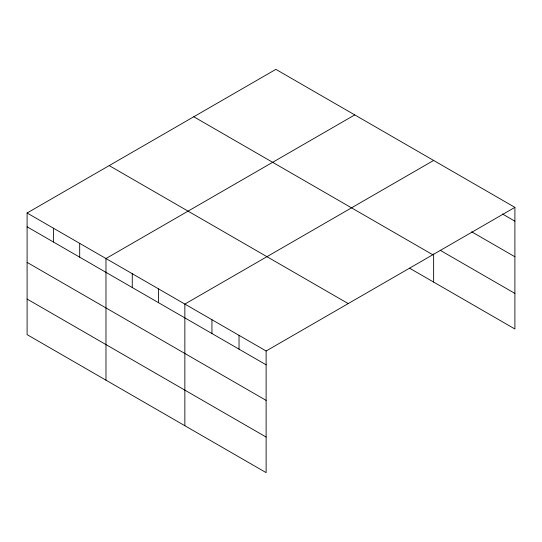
<?xml version="1.0" encoding="UTF-8"?>
<svg xmlns="http://www.w3.org/2000/svg" width="542" height="542" viewBox="0 0 542 542"><rect width="100%" height="100%" fill="white"/><g stroke="black" fill="none" stroke-linecap="round" stroke-linejoin="round"><path stroke-width="0.81" d="M27.1 212.999L266.122 350.992L266.122 472.638L27.1 334.638L27.1 212.999L275.878 69.362L514.9 207.362L514.9 329.001L409.535 268.168M354.759 114.904L105.975 258.534L105.975 380.179M433.634 160.446L184.856 304.076L184.856 425.714M266.122 350.992L514.9 207.362M502.454 213.988L514.9 221.177M471.703 231.82L514.9 256.759M440.226 250.302L514.9 293.418M193.785 116.767L432.801 254.76M109.199 165.601L348.215 303.595M27.1 226.813L266.122 364.807M27.1 262.396L266.122 400.389M27.1 299.055L266.122 437.048M433.634 253.947L433.634 282.084M239.029 335.356L239.029 349.17M211.942 319.712L211.942 333.526M158.562 288.893L158.562 302.707M132.268 273.717L132.268 287.531M79.688 243.358L79.688 257.172M53.394 228.175L53.394 241.989"/></g></svg>
